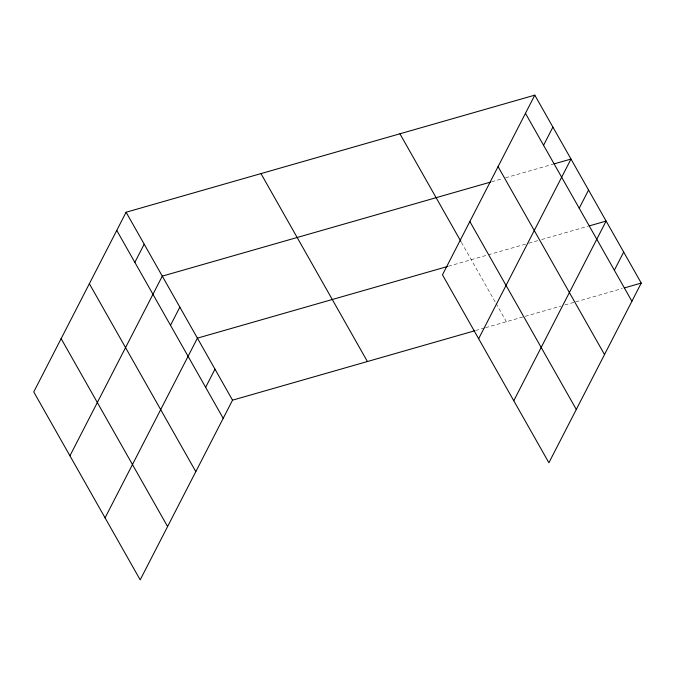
<?xml version="1.0" encoding="UTF-8"?>
<svg xmlns="http://www.w3.org/2000/svg" width="675" height="675" viewBox="0 0 675 675"><rect width="100%" height="100%" fill="white"/><g stroke="black" fill="none" stroke-linecap="round" stroke-linejoin="round"><path stroke-width="0.51" stroke-dasharray="3.38 2.53" d="M491.662 181.778L502.563 178.656M505.541 177.795L553.146 164.16M448.419 266.245L527.774 243.506M528.77 243.228L538.684 240.384M541.662 239.532L588.271 226.176M475.605 330.531L484.54 327.974M485.536 327.687L524.23 316.609M525.217 316.322L560.917 306.096M564.891 304.957L573.809 302.4M575.8 301.835L622.409 288.478M461.43 242.376L495.526 302.569M496.041 303.48L506.377 321.722"/><path stroke-width="1.01" d="M534.803 95.15L442.462 274.835L548.902 462.763L641.25 283.078L534.803 95.15L126.098 212.237L33.75 391.922L140.197 579.85L232.538 400.165L474.609 330.817M134.848 262.356L144.188 244.181M69.938 455.811L162.287 276.134L490.666 182.064M170.513 325.316L179.854 307.142M105.072 517.835L197.412 338.15L447.424 266.524M205.639 387.332L214.979 369.157M543.561 145.277L552.901 127.102M478.651 338.732L570.999 159.047L554.133 163.882M579.217 208.229L588.558 190.055M513.776 400.748L606.125 221.062L589.267 225.897M614.343 270.245L623.683 252.07M624.392 287.913L641.25 283.078M525.462 113.324L631.91 301.252M498.074 166.624L604.522 354.552M469.851 221.535L576.298 409.463M399.929 133.793L460.915 241.464M260.972 173.602L367.411 361.53M126.098 212.237L232.538 400.165M116.758 230.411L223.206 418.34M89.362 283.711L195.809 471.639M61.138 338.622L167.586 526.551"/></g></svg>
